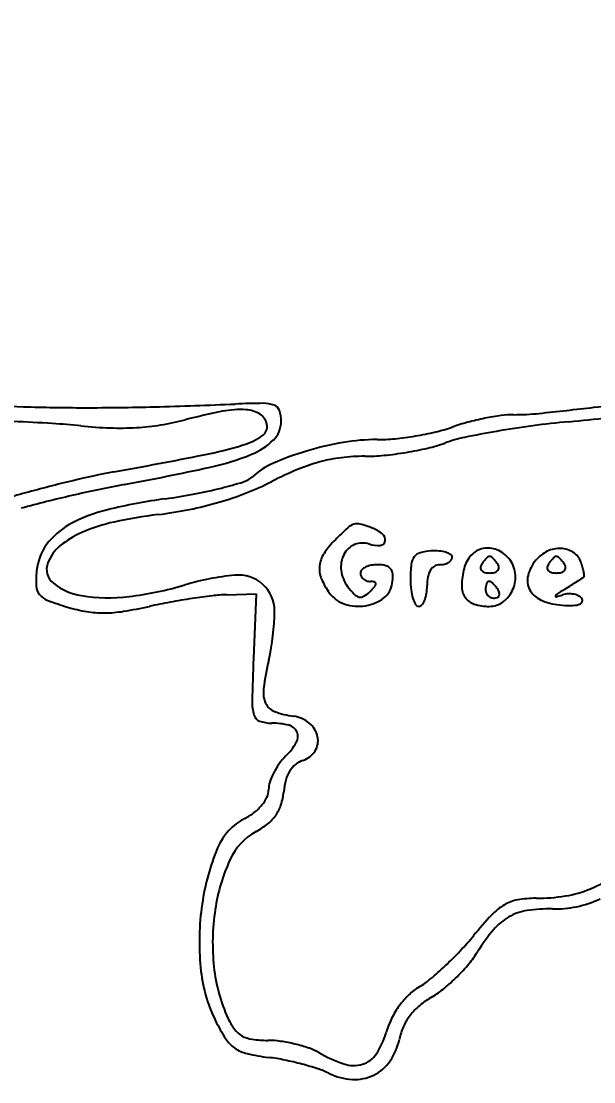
# Model space of a CAD drawing. Header units: millimetres. Extents: x 56222 to 3066687, y -650199 to -121287.
# Drawn here: x 135216.87 to 135221.38, y -182833.61 to -182825.27 of the extents above; entities that cross this region are included whole.
import ezdxf

# ---------------------------------------------------------------- set-up
doc = ezdxf.new("R2010")
doc.units = ezdxf.units.MM
doc.header["$MEASUREMENT"] = 0

msp = doc.modelspace()

# ---------------------------------------------------------------- linework, layer by layer
for p, q in [((135218.4908, -182829.7772), (135218.7204, -182829.7705)), ((135218.7204, -182829.7705), (135218.6996, -182830.279))]:
    msp.add_line(p, q)
for centre, radius, start, end in [((135215.4222, -182778.2066), 50.4487, 276.77805, 277.4782), ((135217.1332, -182820.388), 7.914, 265.33634, 268.23879), ((135217.3764, -182812.478), 15.8278, 268.23877, 269.96677), ((135217.3795, -182807.1648), 21.141, 269.96677, 271.4679), ((135216.9836, -182791.7145), 36.5963, 271.46787, 272.46321), ((135219.344, -182832.9092), 4.6604, 100.99051, 104.68325), ((135218.598, -182829.0679), 0.7473, 86.70463, 100.99056), ((135218.8448, -182834.9806), 6.7097, 90.57402, 92.46314), ((135218.6278, -182828.5509), 0.2295, 57.44375, 86.70463), ((135218.7799, -182828.5079), 0.2367, 69.31698, 90.57397), ((135218.8398, -182828.3494), 0.0673, 18.13221, 69.31686), ((135218.6447, -182828.4133), 0.2726, 0.00007, 18.13224), ((135217.701, -182797.3799), 31.1403, 275.98332, 276.77813), ((135216.0152, -182846.6243), 18.2271, 86.53264, 87.49566), ((135217.6566, -182826.4692), 1.997, 279.07366, 284.68317), ((135218.6852, -182828.4611), 0.1228, 10.78706, 57.44375), ((135218.7108, -182828.4133), 0.2065, 314.7501, 359.99997), ((135220.7985, -182829.9782), 1.6117, 104.90058, 109.43391), ((135220.9701, -182830.6232), 2.2791, 101.40423, 104.9006), ((135220.9351, -182830.4494), 2.1018, 97.85071, 101.40414), ((135220.7434, -182829.0597), 0.699, 89.7757, 97.8506), ((135220.7534, -182826.5039), 1.8568, 269.77566, 275.9834), ((135221.8521, -182835.6475), 7.2625, 95.30338, 97.56465), ((135219.4126, -182809.3675), 19.1305, 275.30331, 276.22668), ((135216.7839, -182833.9365), 5.516, 84.18683, 86.53267), ((135217.6956, -182824.982), 3.4848, 264.1868, 267.9831), ((135217.6505, -182826.2629), 2.2031, 267.98303, 273.33554), ((135217.6659, -182826.5279), 1.9376, 273.33555, 279.07355), ((135218.72, -182828.4544), 0.0874, 304.0733, 10.78701), ((135219.5539, -182826.0091), 2.5535, 279.46226, 283.10528), ((135219.8562, -182827.3076), 1.2203, 283.10524, 289.4339), ((135221.7415, -182835.0688), 6.6736, 99.76208, 101.94681), ((135221.8893, -182835.9282), 7.5457, 97.5647, 99.76204), ((135218.4515, -182828.0574), 0.5667, 287.23127, 304.07335), ((135218.4912, -182828.1917), 0.5184, 291.97149, 314.7501), ((135219.8269, -182831.0284), 2.4848, 99.71615, 106.59072), ((135219.6718, -182830.1226), 1.5658, 90, 99.71612), ((135219.6718, -182827.1828), 1.374, 270.00002, 275.82986), ((135219.5487, -182825.9779), 2.5851, 275.82985, 279.46232), ((135219.8026, -182827.4734), 1.1812, 283.09137, 289.90779), ((135220.6007, -182829.6772), 1.1627, 101.94685, 109.90776), ((135207.0584, -182771.4387), 58.3335, 280.412851, 281.119649), ((135217.7285, -182825.7264), 3.0072, 281.11968, 287.23123), ((135217.9076, -182826.7452), 2.0783, 282.26154, 291.97149), ((135219.7746, -182830.8529), 2.3017, 106.59072, 113.51223), ((135219.4581, -182825.9707), 2.723, 275.66086, 279.36414), ((135219.4702, -182826.0442), 2.6485, 279.36407, 283.0914), ((135219.0991, -182829.3003), 0.6086, 113.5122, 132.12825), ((135219.5929, -182830.1044), 1.4215, 105.15453, 112.64729), ((135219.5376, -182829.9001), 1.2099, 96.94213, 105.15459), ((135219.5743, -182830.2019), 1.5139, 90, 96.94213), ((135219.5743, -182827.143), 1.5449, 270.00003, 275.66085), ((135218.7096, -182834.8409), 6.1303, 100.41286, 103.49656), ((135213.2189, -182805.1712), 24.1558, 280.65244, 282.26151), ((135220.1465, -182831.4311), 2.8591, 112.64727, 117.08942), ((135219.8873, -182839.7477), 11.1764, 103.49658, 105.46361), ((135219.6607, -182839.4197), 10.6932, 100.65246, 102.908), ((135217.6279, -182825.7044), 3.3359, 284.2414, 287.30746), ((135218.5641, -182828.7088), 0.189, 287.30739, 312.12828), ((135217.8306, -182826.9034), 2.2265, 291.40937, 297.08942), ((135219.8194, -182839.5024), 10.922, 105.46362, 107.43982), ((135219.4539, -182838.517), 9.7671, 102.90805, 105.32217), ((135217.3425, -182824.2574), 4.8111, 277.96067, 280.73342), ((135217.5838, -182825.5306), 3.5152, 280.73337, 284.24143), ((135217.7193, -182826.6196), 2.5313, 286.25038, 291.40934), ((135218.6802, -182833.8236), 4.8482, 97.96068, 103.46162), ((135217.6547, -182826.3981), 2.762, 281.31606, 286.25029), ((135217.8265, -182830.2572), 1.1811, 103.46157, 119.17081), ((135218.4337, -182833.0436), 3.9271, 97.07962, 102.20513), ((135217.5325, -182825.7874), 3.3849, 277.07961, 281.31603), ((135217.523, -182829.7136), 0.5585, 119.17079, 143.73638), ((135217.8856, -182830.5098), 1.3347, 102.20518, 113.66714), ((135221.5501, -182831.5505), 3.1203, 132.51737, 135.00001), ((135219.5286, -182829.3457), 0.1291, 107.49947, 132.51741), ((135219.5163, -182829.3068), 0.0883, 74.42737, 107.4994), ((135219.2603, -182830.2255), 1.0421, 69.00641, 74.42741), ((135219.5281, -182829.5275), 0.2944, 50.65792, 69.00644), ((135217.6416, -182829.953), 0.7267, 113.66718, 129.68), ((135219.8472, -182829.8475), 0.712, 134.99998, 146.36502), ((135219.6782, -182829.3444), 0.0576, 349.41662, 50.65797), ((135217.4075, -182829.6288), 0.4151, 143.73632, 174.41471), ((135217.3841, -182829.6426), 0.3234, 129.68008, 159.00635), ((135219.5574, -182829.535), 0.1645, 112.31706, 153.04726), ((135219.559, -182829.5392), 0.1689, 72.39125, 112.31701), ((135219.6822, -182829.1512), 0.238, 252.39116, 273.45636), ((135219.694, -182829.3474), 0.0416, 273.45637, 349.41669), ((135220.5425, -182829.5881), 0.1784, 101.90913, 137.27984), ((135220.5436, -182829.5931), 0.1836, 67.14523, 101.90906), ((135220.5171, -182829.6558), 0.2516, 39.69014, 67.14527), ((135221.1097, -182829.6449), 0.2318, 87.96371, 115.34362), ((135221.1112, -182829.6016), 0.1885, 57.01838, 87.96369), ((135219.4364, -182829.5743), 0.2187, 146.3651, 173.74681), ((135219.6022, -182829.5578), 0.2147, 153.04729, 187.58019), ((135220.0642, -182829.5532), 0.1244, 143.6266, 173.82449), ((135220.034, -182829.5309), 0.0868, 105.10789, 143.62656), ((135220.1229, -182829.8606), 0.4283, 93.30235, 105.10789), ((135220.1249, -182829.8953), 0.463, 85.5231, 93.30248), ((135220.1413, -182829.686), 0.2531, 73.29633, 85.52309), ((135220.1736, -182829.5785), 0.1409, 56.95519, 73.29639), ((135220.1947, -182829.4589), 0.0754, 300.80099, 322.68857), ((135220.2362, -182829.4822), 0.026, 359.99989, 56.95518), ((135220.2253, -182829.4822), 0.0369, 322.68836, 359.99988), ((135220.5853, -182829.6276), 0.2367, 137.27995, 165.91066), ((135220.6824, -182829.649), 0.2185, 134.99999, 142.41171), ((135220.6479, -182829.6145), 0.1697, 127.21466, 134.99999), ((135220.5575, -182829.4955), 0.0203, 89.99988, 127.21455), ((135220.5575, -182829.4955), 0.0203, 52.78545, 90.00012), ((135220.4671, -182829.6145), 0.1697, 45.00001, 52.78534), ((135220.4326, -182829.649), 0.2185, 37.58829, 45.00001), ((135220.5454, -182829.6323), 0.2148, 6.5807, 39.69021), ((135221.1629, -182829.7057), 0.3144, 140.30982, 165.14997), ((135221.1227, -182829.6723), 0.2621, 115.34358, 140.30988), ((135221.2072, -182829.649), 0.2185, 134.99999, 142.41171), ((135221.1728, -182829.6145), 0.1697, 127.21466, 134.99999), ((135221.0824, -182829.4955), 0.0203, 89.99988, 127.21455), ((135221.0824, -182829.4955), 0.0203, 52.78545, 90.00012), ((135220.992, -182829.6145), 0.1697, 45.00001, 52.78534), ((135220.9575, -182829.649), 0.2185, 37.58829, 45.00001), ((135221.1301, -182829.5726), 0.1539, 20.99363, 57.01835), ((135217.7981, -182829.667), 0.8077, 174.41472, 183.04878), ((135217.2131, -182829.5769), 0.1402, 159.00637, 231.48848), ((135219.4182, -182829.5723), 0.2003, 173.74686, 202.69452), ((135219.6598, -182829.5501), 0.2729, 187.5801, 216.43686), ((135219.5763, -182829.6065), 0.0358, 135.54136, 180.00001), ((135219.6267, -182829.6559), 0.1064, 115.78965, 135.54134), ((135219.6566, -182829.7178), 0.1751, 100.61594, 115.78971), ((135219.6763, -182829.823), 0.2821, 89.99993, 100.61588), ((135219.6763, -182829.8194), 0.2785, 76.5546, 89.99999), ((135219.7255, -182829.6138), 0.0671, 37.87495, 76.55444), ((135219.7176, -182829.6199), 0.0771, 2.57047, 37.87494), ((135221.0134, -182829.6559), 1.0791, 173.82445, 179.98754), ((135220.2275, -182829.6661), 0.1584, 149.03619, 169.19978), ((135220.1741, -182829.6341), 0.0962, 122.00767, 149.03619), ((135220.1638, -182829.6176), 0.0767, 89.99997, 122.00765), ((135220.1638, -182829.3761), 0.1648, 270.00001, 283.20694), ((135220.1758, -182829.4271), 0.1124, 283.20684, 300.80096), ((135220.9476, -182829.7185), 0.6102, 165.91073, 178.767), ((135220.5301, -182829.5645), 0.0449, 148.28252, 181.61823), ((135220.5168, -182829.5649), 0.0316, 181.61823, 224.99994), ((135220.7455, -182829.6976), 0.2981, 142.41162, 148.28247), ((135220.5337, -182829.548), 0.0555, 225.0001, 255.5299), ((135220.5813, -182829.548), 0.0555, 284.4701, 314.9999), ((135220.3695, -182829.6976), 0.2981, 31.71753, 37.58838), ((135220.5982, -182829.5649), 0.0316, 315.00006, 358.38177), ((135220.5849, -182829.5645), 0.0449, 358.38177, 31.71748), ((135221.055, -182829.5645), 0.0449, 148.28252, 181.61823), ((135221.0416, -182829.5649), 0.0316, 181.61823, 224.99994), ((135221.2704, -182829.6976), 0.2981, 142.41162, 148.28247), ((135221.0585, -182829.548), 0.0555, 225.0001, 255.5299), ((135221.1062, -182829.548), 0.0555, 284.4701, 314.9999), ((135220.8944, -182829.6976), 0.2981, 31.71753, 37.58838), ((135221.1231, -182829.5649), 0.0316, 315.00006, 358.38177), ((135221.1098, -182829.5645), 0.0449, 358.38177, 31.71748), ((135220.6799, -182829.7453), 0.636, 16.96292, 20.99361), ((135220.935, -182829.6675), 0.3693, 10.90748, 16.96292), ((135218.7505, -182831.6911), 2.0772, 95.46665, 106.53972), ((135218.5802, -182829.9117), 0.2897, 48.15064, 95.4666), ((135219.7481, -182829.4343), 0.558, 202.69459, 216.17493), ((135219.5953, -182829.6065), 0.0547, 180.00001, 207.20119), ((135219.6075, -182829.6002), 0.0685, 207.20114, 230.19441), ((135219.6149, -182829.5913), 0.0801, 230.19443, 251.26372), ((135219.6193, -182829.5785), 0.0936, 251.2638, 270.00006), ((135219.6193, -182829.8015), 0.1294, 75.10601, 90.00002), ((135219.6491, -182829.6894), 0.0134, 356.91707, 75.10589), ((135219.4066, -182829.6339), 0.3884, 351.91673, 2.57042), ((135220.6368, -182829.6559), 0.7026, 179.98754, 186.6652), ((135220.4307, -182829.7049), 0.3653, 169.19977, 180.00005), ((135220.5575, -182829.4556), 0.1509, 255.52983, 269.99999), ((135220.5819, -182829.7129), 0.0533, 137.64822, 156.20326), ((135220.5536, -182829.6871), 0.015, 90, 137.64827), ((135220.5536, -182829.6965), 0.0244, 55.44717, 90.00001), ((135220.5575, -182829.4556), 0.1509, 270.00001, 284.47017), ((135220.4795, -182829.8042), 0.1551, 46.64187, 55.44711), ((135220.5083, -182829.6366), 0.2522, 337.2161, 6.5807), ((135221.0067, -182829.6643), 0.1528, 165.14994, 207.72021), ((135221.0824, -182829.4556), 0.1509, 255.52983, 269.99999), ((135221.0824, -182829.4556), 0.1509, 270.00001, 284.47017), ((135217.4606, -182823.664), 7.1012, 301.77066, 302.21183), ((135216.4711, -182822.0934), 8.9576, 302.21177, 302.50535), ((135221.1898, -182829.4987), 0.1767, 302.50535, 307.43386), ((135221.2896, -182829.6291), 0.0125, 307.43411, 5.301), ((135220.9903, -182829.6569), 0.313, 5.30064, 10.9074), ((135217.1024, -182829.7041), 0.111, 183.0488, 220.36412), ((135217.4226, -182829.3136), 0.4768, 231.4885, 260.86437), ((135217.392, -182827.1164), 2.695, 277.01057, 286.53978), ((135218.5896, -182829.9013), 0.2756, 359.21725, 48.15065), ((135219.9444, -182829.34), 0.6267, 216.43691, 223.64006), ((135219.4531, -182829.5901), 0.2303, 300.07702, 314.60584), ((135219.1193, -182829.2517), 0.7058, 314.60573, 319.15327), ((135219.624, -182829.688), 0.0385, 319.15332, 356.91728), ((135219.6184, -182829.664), 0.1745, 307.38795, 351.91677), ((135220.3238, -182829.6924), 0.3874, 186.66512, 197.09126), ((135219.6518, -182829.7049), 0.4136, 351.26526, 0.00001), ((135220.4977, -182829.7088), 0.1602, 178.76703, 213.51205), ((135220.6744, -182829.7377), 0.1497, 170.34171, 179.99996), ((135220.5863, -182829.7377), 0.0616, 180.00003, 203.98841), ((135220.6156, -182829.7277), 0.09, 156.2033, 170.34175), ((135220.5907, -182829.7357), 0.0665, 203.98835, 226.64169), ((135220.447, -182829.8385), 0.2024, 38.47754, 46.64171), ((135220.4017, -182829.8746), 0.2603, 31.71754, 38.47763), ((135220.5529, -182829.7811), 0.0826, 12.83159, 31.71741), ((135220.5226, -182829.6426), 0.2367, 306.72212, 337.21612), ((135221.0351, -182829.6494), 0.1849, 207.72022, 245.46075), ((135222.9141, -182832.6211), 3.3853, 121.44542, 122.68506), ((135215.5825, -182820.6315), 10.6683, 301.44542, 301.77063), ((135217.1408, -182829.6714), 0.1613, 220.36423, 249.07345), ((135217.8697, -182827.7653), 2.2021, 249.07349, 253.32137), ((135217.5584, -182828.4695), 1.3318, 260.86439, 277.01062), ((135218.8177, -182834.0566), 4.2912, 100.39325, 102.60457), ((135219.028, -182835.2032), 5.457, 98.54649, 100.3932), ((135218.951, -182834.6909), 4.9389, 96.67865, 98.54645), ((135218.5286, -182831.084), 1.3073, 91.65894, 96.67862), ((135219.4912, -182829.6221), 0.2397, 216.17492, 252.03977), ((135219.5487, -182829.7175), 0.0798, 223.64007, 256.51568), ((135219.5423, -182829.7441), 0.0524, 256.51563, 300.07704), ((135219.5339, -182829.5534), 0.3136, 278.65457, 307.38793), ((135220.1734, -182829.7387), 0.23, 197.09146, 210.20337), ((135219.9156, -182829.7685), 0.1406, 321.04386, 338.19865), ((135219.8219, -182829.731), 0.2416, 338.19854, 351.26522), ((135220.4752, -182829.7237), 0.1332, 213.51204, 252.63726), ((135220.5931, -182829.7333), 0.0698, 226.64179, 248.67153), ((135220.5537, -182829.6843), 0.1847, 269.99997, 306.72211), ((135220.5942, -182829.7304), 0.0729, 248.67166, 269.99999), ((135220.5942, -182829.748), 0.0554, 270.00007, 294.87645), ((135220.6057, -182829.7727), 0.0281, 294.87646, 336.20339), ((135220.6002, -182829.7703), 0.034, 336.20337, 12.83169), ((135221.1502, -182829.3973), 0.462, 245.46085, 264.51739), ((135221.0782, -182829.788), 0.00461, 157.80203, 284.23509), ((135221.1026, -182829.7979), 0.0309, 122.68509, 157.80223), ((135220.8321, -182828.8176), 1.0057, 284.23525, 287.20094), ((135221.1864, -182829.9623), 0.1926, 93.1978, 107.20085), ((135221.1854, -182829.944), 0.1743, 78.10717, 93.19789), ((135221.1929, -182829.9085), 0.138, 61.12442, 78.10713), ((135221.2446, -182829.8093), 0.0471, 284.60956, 324.54043), ((135221.2275, -182829.8457), 0.0662, 31.71752, 61.1245), ((135221.264, -182829.8231), 0.0233, 324.5403, 31.71745), ((135217.5911, -182828.6953), 1.2313, 253.32139, 260.49614), ((135217.5177, -182829.1335), 0.7869, 260.49623, 270.53033), ((135217.5154, -182828.8838), 1.0367, 270.53038, 279.03078), ((135217.1575, -182826.6323), 3.3164, 279.0308, 282.60462), ((135216.9802, -182829.8793), 1.8851, 347.36848, 359.21722), ((135219.5274, -182829.5105), 0.357, 252.03976, 278.6546), ((135219.9998, -182829.8397), 0.0292, 210.2034, 269.99995), ((135219.9998, -182829.8366), 0.0323, 270, 321.04385), ((135220.5537, -182829.4726), 0.3964, 252.63737, 269.99999), ((135221.2113, -182828.7611), 1.1012, 264.51739, 269.24866), ((135221.1998, -182829.6372), 0.225, 269.24858, 284.60945), ((135238.0745, -182831.0717), 19.3911, 177.65719, 178.64817), ((135221.4145, -182830.873), 2.6591, 167.36844, 172.30657), ((135218.9875, -182830.5451), 0.2101, 172.30651, 203.948), ((135219.0549, -182830.6228), 0.3662, 178.64809, 195.78601), ((135218.9072, -182830.5808), 0.1222, 203.94798, 249.90918), ((135218.772, -182830.7028), 0.0722, 195.78598, 250.23741), ((135219.1104, -182830.0252), 0.7138, 249.90915, 262.37517), ((135218.9832, -182830.975), 0.2445, 50.4164, 82.37509), ((135218.8434, -182830.5042), 0.2832, 250.23738, 269.99998), ((135218.8434, -182831.3552), 0.5677, 76.09469, 90.00002), ((135218.9577, -182830.8933), 0.0919, 22.75624, 76.09471), ((135219.0175, -182830.9335), 0.1906, 11.91804, 50.41643), ((135218.9586, -182830.8929), 0.091, 329.06128, 22.75634), ((135219.0548, -182830.9257), 0.1525, 327.64329, 11.91811), ((135218.5575, -182830.6525), 0.5586, 315.00002, 329.06129), ((135219.0362, -182830.9139), 0.1746, 287.60881, 327.64326), ((135219.2821, -182831.3771), 0.4662, 134.99997, 144.76505), ((135219.1432, -182831.2508), 0.1789, 107.60879, 128.93098), ((135219.3146, -182831.4117), 0.5119, 153.08091, 161.75799), ((135219.3731, -182831.4414), 0.5775, 144.76496, 153.08089), ((135219.2211, -182831.3073), 0.2762, 148.46703, 164.76741), ((135219.1571, -182831.268), 0.2011, 128.93096, 148.46697), ((135219.008, -182831.3107), 0.1892, 161.75798, 179.99992), ((135219.4971, -182831.3825), 0.5623, 164.76732, 174.34411), ((135218.6815, -182831.3107), 0.1374, 334.72825, 0.00002), ((135218.4323, -182831.277), 0.5077, 342.62381, 354.34409), ((135218.4731, -182831.1883), 0.3808, 307.79157, 320.38852), ((135218.5406, -182831.2442), 0.2932, 320.38853, 334.72834), ((135218.6298, -182831.3388), 0.3008, 325.27659, 342.62372), ((135218.4069, -182831.103), 0.4887, 297.34435, 307.79152), ((135218.6115, -182831.3262), 0.323, 308.64759, 325.27652), ((135218.8432, -182831.9466), 0.461, 117.34436, 157.39482), ((135218.4079, -182831.0714), 0.6492, 298.7827, 308.64752), ((135218.9514, -182832.0608), 0.4797, 118.78275, 155.53459), ((135220.109, -182832.4736), 1.8321, 157.39477, 171.76448), ((135219.861, -182832.4747), 1.479, 155.53466, 171.41861), ((135220.8603, -182830.9154), 1.2733, 292.70185, 303.39396), ((135221.014, -182831.2827), 0.8751, 279.23273, 292.70187), ((135220.8309, -182832.48), 0.3068, 99.91625, 120.86305), ((135220.922, -182833.0011), 0.8358, 89.99999, 99.91629), ((135220.922, -182830.7164), 1.4489, 270.00004, 279.23272), ((135221.0595, -182831.3755), 0.875, 281.98887, 294.79169), ((135220.3739, -182832.512), 2.0999, 171.76447, 185.42775), ((135220.1463, -182832.5177), 1.7676, 171.41863, 186.09011), ((135220.9139, -182832.6189), 0.4687, 120.86312, 136.75779), ((135220.9143, -182832.6692), 0.4127, 98.53559, 119.81598), ((135221.0208, -182833.3784), 1.1298, 88.49944, 98.5356), ((135221.0717, -182831.4331), 0.8161, 268.49943, 281.9889), ((135222.853, -182834.4426), 3.1306, 136.7578, 140.66797), ((135220.9329, -182832.7016), 0.45, 119.81594, 139.96884), ((135221.7194, -182833.3623), 1.4772, 139.96888, 148.28251), ((135218.6188, -182830.9729), 2.3437, 316.75322, 320.66797), ((135218.2452, -182830.6215), 2.8565, 313.37834, 316.75328), ((135219.7682, -182832.1564), 0.8165, 319.99657, 328.28251), ((135219.2451, -182831.7174), 1.4995, 314.73963, 319.99662), ((135219.4912, -182832.5959), 1.2132, 185.42775, 206.032), ((135219.6875, -182832.5667), 1.3062, 186.09006, 204.4955), ((135218.4531, -182830.8415), 2.5539, 309.94735, 313.37843), ((135219.6686, -182832.2928), 0.6607, 300.57101, 309.94738), ((135219.2577, -182831.7301), 1.4816, 309.46521, 314.73961), ((135220.3466, -182833.3707), 0.6162, 133.64789, 144.13395), ((135220.2381, -182833.2569), 0.459, 120.57092, 133.64788), ((135219.7331, -182832.3076), 0.7336, 300.54121, 309.46521), ((135220.4008, -182833.4099), 0.6831, 144.13405, 154.0922), ((135220.3243, -182833.391), 0.4967, 129.68429, 142.22732), ((135220.4908, -182833.5917), 0.7574, 120.54122, 129.68421), ((135220.2779, -182833.3551), 0.438, 142.22732, 155.67271), ((135219.6453, -182832.5206), 1.3847, 206.03207, 212.6937), ((135218.9445, -182832.9052), 0.4897, 204.49544, 216.31606), ((135220.4664, -182833.4417), 0.756, 154.09219, 163.32144), ((135220.2955, -182833.363), 0.4573, 155.6727, 168.69003), ((135218.6978, -182833.0866), 0.1835, 216.31607, 240.9127), ((135218.7209, -182833.0451), 0.231, 240.91274, 262.15268), ((135219.1314, -182833.0417), 0.6377, 326.71272, 343.32136), ((135218.7036, -182833.125), 0.2656, 212.69374, 235.33028), ((135218.7148, -182833.1088), 0.2854, 235.33021, 256.90663), ((135218.8226, -182832.307), 0.976, 262.1527, 269.43438), ((135218.8053, -182834.0631), 0.7802, 81.90451, 89.43436), ((135218.7451, -182834.4864), 1.2077, 76.47686, 81.90451), ((135218.7608, -182834.4212), 1.1406, 70.96328, 76.47682), ((135218.98, -182833.7858), 0.4685, 60.24545, 70.9634), ((135219.3904, -182833.182), 0.4658, 325.61627, 348.69007), ((135219.0388, -182831.7159), 1.7155, 256.90656, 262.6338), ((135218.5922, -182835.1707), 1.7681, 78.48537, 82.63382), ((135219.7625, -182832.4169), 1.1082, 240.24548, 251.5417), ((135219.5033, -182833.286), 0.1927, 286.2394, 326.71267), ((135218.456, -182835.8392), 2.4503, 75.23713, 78.48535), ((135218.507, -182835.6454), 2.2499, 71.93638, 75.23707), ((135218.9818, -182834.1898), 0.7188, 64.21081, 71.93639), ((135219.4889, -182833.2365), 0.2442, 251.54162, 286.23938), ((135219.4996, -182833.2568), 0.3334, 295.97417, 325.61625), ((135219.506, -182833.105), 0.486, 244.21081, 266.61425), ((135219.4973, -182833.252), 0.3387, 266.61432, 295.97418)]:
    msp.add_arc(centre, radius, start, end)

doc.saveas('drawing.dxf')
